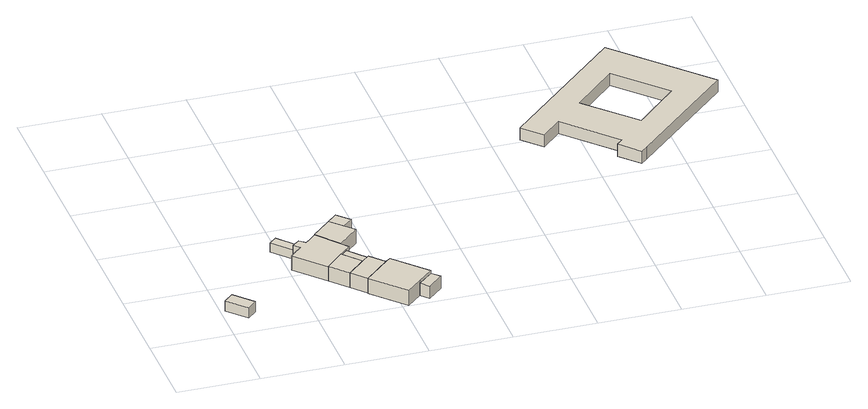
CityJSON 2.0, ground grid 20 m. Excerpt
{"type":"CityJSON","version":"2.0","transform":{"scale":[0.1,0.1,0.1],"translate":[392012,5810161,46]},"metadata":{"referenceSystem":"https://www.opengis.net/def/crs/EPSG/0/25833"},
"CityObjects":{
"building1":{"type":"Building","attributes":{"Gemeindeschluessel":"11000008","BezugspunktDach":"2200","function":"31001_2523","measuredHeight":2.76,"storeysAboveGround":1},"address":[{"country":"Germany","locality":"Berlin","thoroughfareNumber":"5A","thoroughfareName":"Sangerhauser Weg"}],"geometry":[{"type":"Solid","lod":"1","boundaries":[[[[0,1,2,3]],[[4,5,6,7]],[[4,7,3,2]],[[5,4,2,1]],[[6,5,1,0]],[[7,6,0,3]]]]}]},
"building2":{"type":"Building","attributes":{"Gemeindeschluessel":"11000008","BezugspunktDach":"2200","function":"51009_1610","measuredHeight":2.47,"storeysAboveGround":0},"address":[{"country":"Germany","locality":"Berlin"}],"geometry":[{"type":"Solid","lod":"1","boundaries":[[[[8,9,10,11]],[[12,13,14,15]],[[12,15,11,10]],[[13,12,10,9]],[[14,13,9,8]],[[15,14,8,11]]]]}]},
"building3":{"type":"Building","attributes":{"Gemeindeschluessel":"11000008","function":"31001_2081"},"address":[{"country":"Germany","locality":"Berlin","thoroughfareNumber":"3 (1)","thoroughfareName":"Sangerhauser Weg"}],"children":["building3-1","building3-2","building3-3","building3-4"]},
"building3-1":{"type":"BuildingPart","attributes":{"BezugspunktDach":"2200","measuredHeight":3.94,"storeysAboveGround":1},"parents":["building3"],"geometry":[{"type":"MultiSurface","lod":"1","boundaries":[[[16,17,18,19,20,21,22,23,24,25,26,27,28,29,30]],[[31,32,33,34,35,36,37,38,39,40,41,42,43,44,45]],[[31,45,30,29]],[[32,31,29,28]],[[33,32,28,27]],[[34,33,27,26]],[[35,34,26,25]],[[36,35,25,24]],[[37,36,24,23]],[[39,38,22,21]],[[40,39,21,20]],[[41,40,20,19]],[[42,41,19,18]],[[45,44,16,30]],[[38,37,23,22]],[[43,42,18,17]],[[43,17,16,44,46]]]}]},
"building3-2":{"type":"BuildingPart","attributes":{"BezugspunktDach":"2200","measuredHeight":3.84,"storeysAboveGround":1},"parents":["building3"],"geometry":[{"type":"MultiSurface","lod":"1","boundaries":[[[47,48,49,50,51]],[[52,53,54,38,37]],[[52,37,51,50]],[[55,49,50,49]],[[54,53,49,48]],[[38,54,48,47]],[[23,22,38,47,51]],[[53,52,50,49,55]],[[37,38,22,23]]]}]},
"building3-3":{"type":"BuildingPart","attributes":{"BezugspunktDach":"2200","measuredHeight":3.88,"storeysAboveGround":1},"parents":["building3"],"geometry":[{"type":"MultiSurface","lod":"1","boundaries":[[[56,57,58,59]],[[42,60,61,44]],[[18,17,16,44,59,58]],[[60,42,58,57]],[[61,60,57,56]],[[44,61,56,59]],[[42,43,17,18]],[[62,43,44,16,17]]]}]},
"building3-4":{"type":"BuildingPart","attributes":{"BezugspunktDach":"2200","measuredHeight":3.81,"storeysAboveGround":1},"parents":["building3"],"geometry":[{"type":"MultiSurface","lod":"1","boundaries":[[[49,63,64,50]],[[65,66,53,52]],[[65,52,50,64]],[[66,65,64,63]],[[53,66,63,49]],[[52,53,49,50,67]]]}]},
"building4":{"type":"Building","attributes":{"Gemeindeschluessel":"11000008","function":"31001_2723"},"address":[{"country":"Germany","locality":"Berlin","thoroughfareNumber":"3 (2)","thoroughfareName":"Sangerhauser Weg"}],"children":["building4-1","building4-2"]},
"building4-1":{"type":"BuildingPart","attributes":{"BezugspunktDach":"2200","measuredHeight":4.18,"storeysAboveGround":1},"parents":["building4"],"geometry":[{"type":"MultiSurface","lod":"1","boundaries":[[[68,69,70,71]],[[72,73,74,61]],[[75,76,60,61,71,70]],[[73,72,70,69]],[[74,73,69,68]],[[61,74,68,71]],[[72,60,76,75]]]}]},
"building4-2":{"type":"BuildingPart","attributes":{"BezugspunktDach":"2200","measuredHeight":3.31,"storeysAboveGround":1},"parents":["building4"],"geometry":[{"type":"Solid","lod":"1","boundaries":[[[[76,75,77,78]],[[40,72,60,42]],[[40,42,78,77]],[[72,40,77,75]],[[42,60,76,78]],[[60,72,75,76]]]]}]},
"building5":{"type":"Building","attributes":{"Gemeindeschluessel":"11000008","function":"31001_1010"},"address":[{"country":"Germany","locality":"Berlin","thoroughfareNumber":"3","thoroughfareName":"Sangerhauser Weg"}],"children":["building5-1","building5-2"]},
"building5-1":{"type":"BuildingPart","attributes":{"BezugspunktDach":"2200","measuredHeight":4.69,"storeysAboveGround":1},"parents":["building5"],"geometry":[{"type":"MultiSurface","lod":"1","boundaries":[[[79,80,81,82,83,84]],[[85,86,87,88,89,90]],[[85,90,84,83]],[[86,85,83,82]],[[87,86,82,81]],[[88,91,92,81,80]],[[89,88,80,79]],[[90,89,79,84]],[[92,91,88,87]]]}]},
"building5-2":{"type":"BuildingPart","attributes":{"BezugspunktDach":"2200","measuredHeight":3.31,"storeysAboveGround":1},"parents":["building5"],"geometry":[{"type":"MultiSurface","lod":"1","boundaries":[[[93,94,92,91]],[[87,95,96,88]],[[95,87,92,94]],[[96,95,94,93]],[[88,96,93,91]],[[97,87,88,91,92]]]}]},
"building6":{"type":"Building","attributes":{"Gemeindeschluessel":"11000008","BezugspunktDach":"2200","function":"31001_2020","measuredHeight":3.12,"storeysAboveGround":1},"address":[{"country":"Germany","locality":"Berlin","thoroughfareNumber":"1","thoroughfareName":"Sangerhauser Weg"}],"geometry":[{"type":"Solid","lod":"1","boundaries":[[[[98,99,100,101,102,103,104,105,106],[107,108,109,110]],[[111,112,113,114,115,116,117,118,119],[120,121,122,123]],[[111,119,106,105]],[[112,111,105,104]],[[113,112,104,103]],[[114,113,103,102]],[[115,114,102,101]],[[116,115,101,100]],[[117,116,100,99]],[[118,117,99,98]],[[119,118,98,106]],[[120,123,110,109]],[[121,120,109,108]],[[122,121,108,107]],[[123,122,107,110]]]]}]}
},
"vertices":[
[52,53,31],[74,74,31],[32,119,31],[9,98,31],[32,119,4],[74,74,4],[52,53,4],[9,98,4],
[224,268,27],[242,284,27],[201,329,27],[183,312,27],[201,329,3],[242,284,3],[224,268,3],[183,312,3],
[272,155,39],[282,165,39],[315,198,39],[333,216,39],[334,216,39],[343,226,39],[329,243,39],[284,298,39],[272,286,39],[256,271,39],[242,284,39],[224,268,39],[237,254,39],[219,237,39],[207,225,39],[219,237,2],[237,254,2],[224,268,2],[242,284,2],[256,271,2],[272,286,2],[284,298,2],[329,243,2],[343,226,2],[334,216,2],[333,216,2],[315,198,2],[282,165,2],[272,155,2],[207,225,2],[281,164,2],
[329,243,40],[380,291,40],[359,313,40],[331,342,40],[284,298,40],[331,342,2],[359,313,2],[380,291,2],[359,313,9],
[310,114,41],[353,155,41],[315,198,41],[272,155,41],[353,155,2],[310,114,2],[282,165,33],
[383,334,40],[354,364,40],[354,364,2],[383,334,2],[331,342,9],
[342,79,40],[404,137,40],[372,172,40],[310,114,40],[372,172,2],[404,137,2],[342,79,2],[372,172,36],[353,155,36],
[334,216,36],[315,198,36],
[415,1,41],[452,35,41],[488,68,41],[415,146,41],[404,137,41],[342,79,41],[404,137,1],[415,146,1],[488,68,1],[452,35,1],[415,1,1],[342,79,1],[452,35,34],[488,68,34],
[469,15,34],[506,49,34],[506,49,1],[469,15,1],[488,68,22],
[909,550,42],[956,596,42],[1070,477,42],[1054,462,42],[1098,416,42],[1114,431,42],[1354,659,42],[1152,870,42],[865,596,42],[1129,759,42],[1240,645,42],[1137,544,42],[1025,658,42],[1152,870,10],[1354,659,10],[1114,431,10],[1098,416,10],[1054,462,10],[1070,477,10],[956,596,10],[909,550,10],[865,596,10],[1137,544,10],[1240,645,10],[1129,759,10],[1025,658,10]
]}
